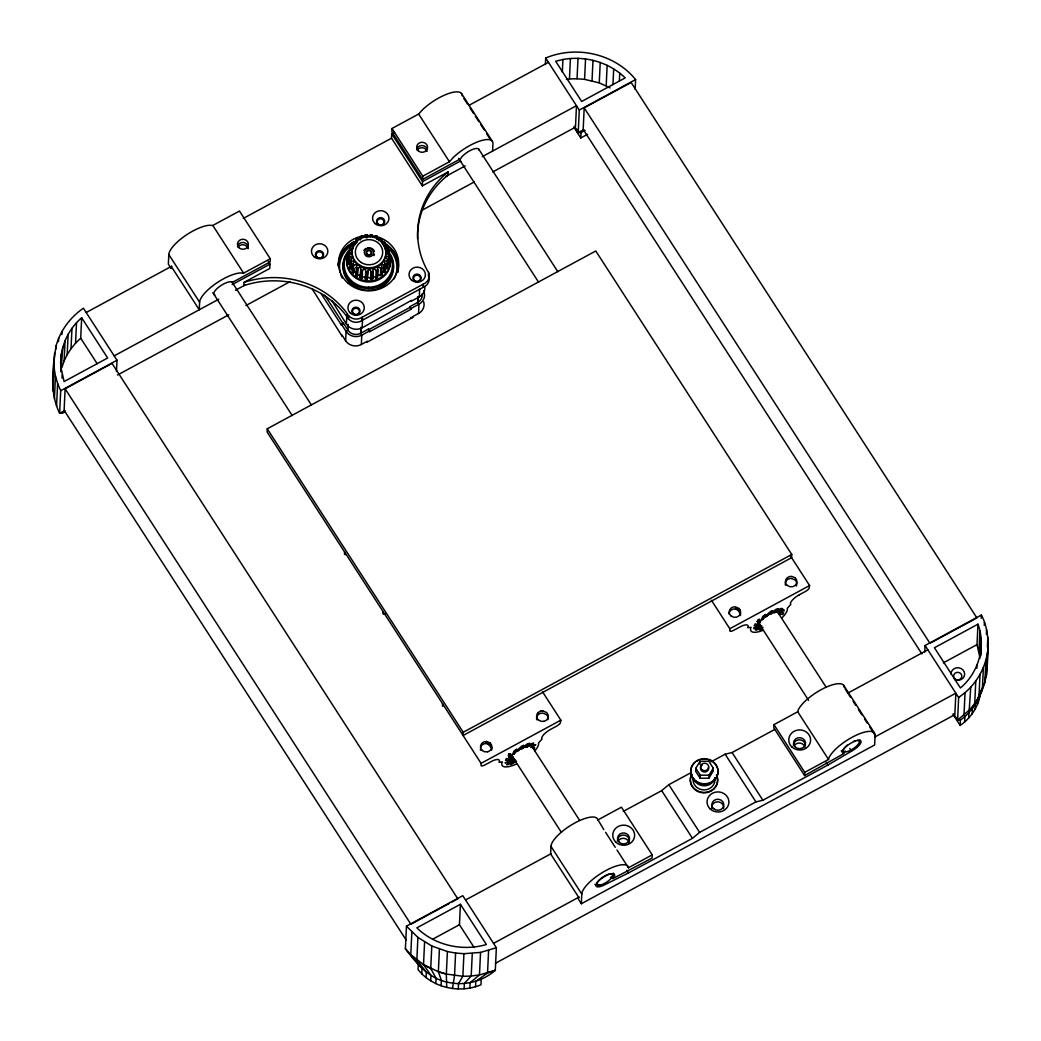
<?xml version="1.0" encoding="UTF-8"?>
<svg xmlns="http://www.w3.org/2000/svg" width="1041" height="1041" viewBox="0 0 1041 1041"><rect width="100%" height="100%" fill="white"/><g stroke="black" fill="none" stroke-linecap="round" stroke-linejoin="round"><path stroke-width="1.5" d="M377.245 236.645L376.686 236.19L377.154 236.893A2.733 2.511 2.7 0 0 377.037 237.491A1.522 1.392 2.7 0 0 379.418 238.727A2.733 2.511 2.7 0 0 380.043 238.168L381.5 239.43A2.733 2.511 2.7 0 0 381.227 239.977A1.522 1.392 2.7 0 0 383.179 241.733A2.733 2.511 2.7 0 0 383.947 241.356L385.001 242.917A2.733 2.511 2.7 0 0 384.571 243.373A1.522 1.392 2.7 0 0 385.977 245.533A2.733 2.511 2.7 0 0 386.823 245.351L387.408 247.107A2.733 2.511 2.7 0 0 386.862 247.446A1.522 1.392 2.7 0 0 387.603 249.866A2.733 2.511 2.7 0 0 388.488 249.879L388.8 249.957A20.182 18.556 2.7 0 1 389.048 251.519L388.553 251.714A2.733 2.511 2.7 0 0 387.929 251.909A1.522 1.392 2.7 0 0 387.968 254.42A2.733 2.511 2.7 0 0 388.814 254.655L388.371 256.424A2.733 2.511 2.7 0 0 387.707 256.476A1.522 1.392 2.7 0 0 387.044 258.897A2.733 2.511 2.7 0 0 387.799 259.326L386.862 260.927A2.733 2.511 2.7 0 0 386.211 260.823A1.522 1.392 2.7 0 0 384.884 262.996A2.733 2.511 2.7 0 0 385.495 263.581L384.129 264.908A2.733 2.511 2.7 0 0 383.53 264.648A1.522 1.392 2.7 0 0 381.631 266.431A2.733 2.511 2.7 0 0 382.06 267.147L380.368 268.097A2.733 2.511 2.7 0 0 379.861 267.706A1.522 1.392 2.7 0 0 377.532 268.968A2.733 2.511 2.7 0 0 377.74 269.762L377.74 270.061A20.182 18.556 2.7 0 1 376.165 270.673L375.84 270.283A2.733 2.511 2.7 0 0 375.463 269.775A1.522 1.392 2.7 0 0 372.834 270.439A2.733 2.511 2.7 0 0 372.821 271.246L372.444 278.962L370.518 279.027A2.733 2.511 2.7 0 0 370.245 278.259A1.522 1.392 2.7 0 0 367.525 278.272A2.733 2.511 2.7 0 0 367.317 278.845L367.122 279.3A20.182 18.556 2.7 0 1 365.417 279.105L365.339 278.611A2.733 2.511 2.7 0 0 365.287 278.012A1.522 1.392 2.7 0 0 362.645 277.374A2.733 2.511 2.7 0 0 362.281 277.882L360.355 277.387A2.733 2.511 2.7 0 0 360.55 276.594A1.522 1.392 2.7 0 0 358.169 275.358A2.733 2.511 2.7 0 0 357.675 275.761L357.258 276.06A20.182 18.556 2.7 0 1 355.879 275.11L356.087 274.655A2.733 2.511 2.7 0 0 356.36 274.108A1.522 1.392 2.7 0 0 354.408 272.352A2.733 2.511 2.7 0 0 353.823 272.612L352.274 271.506L352.938 263.646A2.733 2.511 2.7 0 0 353.367 263.178A1.522 1.392 2.7 0 0 351.975 261.018A2.733 2.511 2.7 0 0 351.116 261.213L350.531 259.456A2.733 2.511 2.7 0 0 351.077 259.118A1.522 1.392 2.7 0 0 350.336 256.698A2.733 2.511 2.7 0 0 349.451 256.672L349.138 256.593A20.182 18.556 2.7 0 1 348.891 255.032L349.386 254.85A2.733 2.511 2.7 0 0 350.01 254.642A1.522 1.392 2.7 0 0 349.971 252.13A2.733 2.511 2.7 0 0 349.125 251.909L349.568 250.126A2.733 2.511 2.7 0 0 350.231 250.074A1.522 1.392 2.7 0 0 350.895 247.654A2.733 2.511 2.7 0 0 350.14 247.238L351.077 245.624A2.733 2.511 2.7 0 0 351.728 245.741A1.522 1.392 2.7 0 0 353.055 243.555A2.733 2.511 2.7 0 0 352.444 242.969L353.81 241.642A2.733 2.511 2.7 0 0 354.408 241.902A1.522 1.392 2.7 0 0 356.308 240.12A2.733 2.511 2.7 0 0 355.879 239.417L357.57 238.454A2.733 2.511 2.7 0 0 358.078 238.844A1.522 1.392 2.7 0 0 360.42 237.582A2.733 2.511 2.7 0 0 360.199 236.801L362.112 236.281A2.733 2.511 2.7 0 0 362.489 236.775A1.522 1.392 2.7 0 0 365.105 236.112A2.733 2.511 2.7 0 0 365.118 235.305L367.109 235.253A2.733 2.511 2.7 0 0 367.343 235.826A1.522 1.392 2.7 0 0 370.062 235.813A2.733 2.511 2.7 0 0 370.31 235.045L372.249 235.474A2.733 2.511 2.7 0 0 372.301 236.073A1.522 1.392 2.7 0 0 374.942 236.71A2.733 2.511 2.7 0 0 375.398 236.021L377.219 236.398L377.141 238.949M355.944 274.304L355.879 274.993L356.438 267.121A2.733 2.511 2.7 0 0 356.712 266.574A1.522 1.392 2.7 0 0 354.76 264.817A2.733 2.511 2.7 0 0 353.992 265.208L353.68 265.286A20.182 18.556 2.7 0 1 352.613 264.037L352.418 271.298M365.417 279.105L365.703 271.089A2.733 2.511 2.7 0 0 365.638 270.478A1.522 1.392 2.7 0 0 362.997 269.853A2.733 2.511 2.7 0 0 362.541 270.543L361.969 278.272M377.74 270.413L377.74 269.762L377.389 277.583A20.182 18.556 2.7 0 1 375.814 278.194L375.476 277.804A2.733 2.511 2.7 0 0 375.098 277.309A1.522 1.392 2.7 0 0 372.483 277.973A2.733 2.511 2.7 0 0 372.444 278.572L372.509 277.765M348.93 263.009C348.969 268.942 349.711 242.917 349.321 264.18A2.733 2.511 2.7 0 1 349.984 264.219A1.522 1.392 2.7 0 1 350.362 264.336M349.138 256.593L348.904 264.18L349.047 250.191M372.522 277.635L372.444 278.962L372.73 271.532A20.182 18.556 2.7 0 1 371.038 271.753L370.83 271.298A2.733 2.511 2.7 0 0 370.609 270.725A1.522 1.392 2.7 0 0 367.876 270.738A2.733 2.511 2.7 0 0 367.642 271.519L367.122 279.3M387.603 265.156L386.718 268.526A2.733 2.511 2.7 0 0 385.86 268.344A1.522 1.392 2.7 0 0 384.61 268.825M353.732 269.307L353.589 272.768L353.823 268.695L353.706 269.879M377.506 274.98L377.48 275.826M370.297 235.539L370.219 236.762L370.284 235.604M348.839 251.753L348.982 259.469M386.81 264.219A1.522 1.392 2.7 0 1 387.356 264.011A2.733 2.511 2.7 0 1 388.007 263.959L388.54 263.894A20.182 18.556 2.7 0 0 388.735 262.332L389.1 254.798M350.114 259.756L349.763 267.277A20.182 18.556 2.7 0 0 350.44 268.734L350.973 268.669A2.733 2.511 2.7 0 1 351.611 268.552A1.522 1.392 2.7 0 1 353.237 270.205M377.18 237.595L377.167 238.376M377.219 236.398L377.102 239.339M388.814 255.227L388.787 256.424L389.048 251.519M357.505 275.397L357.896 268.383A2.733 2.511 2.7 0 1 358.52 267.836A1.522 1.392 2.7 0 1 360.902 269.072A2.733 2.511 2.7 0 1 360.785 269.671L360.329 277.505L360.693 270.035L360.68 270.699M385.651 263.841L385.3 271.376L384.142 272.625L384.988 264.687L384.376 265.065M349.919 247.029L349.75 250.816M387.668 267.056L388.02 259.534M362.177 277.557L362.372 274.03L362.281 275.24M365.118 235.188L365.04 236.958M377.402 277.348L377.74 270.543M381.526 242.787L381.709 238.975M352.287 242.709L352.157 245.637M372.6 275.904L372.548 276.672M381.683 239.664L381.526 242.098L381.253 238.649L381.67 239.209M382.151 267.433L381.787 274.954L380.16 275.787A2.733 2.511 2.7 0 0 379.51 275.24A1.522 1.392 2.7 0 0 377.402 275.631M65.01 411.859L62.46 413.238L59.623 413.251C49.343 392.301 52.531 367.863 56.149 345.664C60.417 330.426 70.424 317.141 83.41 308.214L117.008 360.238L116.475 371.533M53.885 367.707L54.574 353.185M53.156 391.104L53.924 360.837M56.006 348.891L56.149 345.664M54.405 398.703L55.459 376.126L54.223 368.514M58.504 341.578L58.66 338.351M56.565 406.133L57.632 383.556L55.459 376.126M61.9 334.577L62.044 331.35M60.612 364.168C60.404 346.536 68.238 329.203 81.666 317.765L107.639 358L64.1 381.566L61.042 367.994L60.768 361.019M60.833 365.079L61.354 354.083M60.885 371.13L61.042 367.994M57.632 383.556L60.69 390.713L59.623 413.303L64.854 410.414M60.964 371.78L62.798 347.252M62.005 378.026L62.161 374.89M61.835 367.681L64.1 361.045L65.062 340.615M452.132 901.922L457.819 898.838L112.051 363.4L65.128 388.8L64.113 410.31L406.341 940.283M64.1 361.045L67.171 354.695L68.133 334.265M67.171 354.695L71.009 348.722L71.972 328.292M71.009 348.722L75.551 343.179L76.513 322.749M97.151 363.673L80.704 338.195L81.666 317.765M168.811 254.538L168.356 264.219L171.153 268.552L171.258 266.405L199.26 309.763L199.612 302.228L168.811 254.538A27.326 9.005 -32.9 0 1 183.763 236.762A27.326 9.005 -32.9 0 1 209.228 225.259L212.806 225.455L239.469 211.037L270.27 258.728L270.113 261.955L232.26 282.423A10.931 3.604 -32.9 0 0 219.781 286.353A10.931 3.604 -32.9 0 0 214.862 294.967M268.253 261.408L270.009 264.128L269.801 268.435L243.997 282.397L243.841 285.624A87.847 80.743 2.7 0 1 347.304 317.154L348.462 318.988A9.746 8.953 2.7 0 0 362.112 320.381L423.114 287.368A9.863 9.07 2.7 0 0 428.463 275.696L428.606 272.469L427.409 270.595A88.927 81.745 2.7 0 1 448.15 171.921L422.334 185.884L391.533 138.193L391.741 133.886L394.539 132.376M267.251 428.775L463.232 732.265L463.089 735.493L791.602 557.703L791.759 554.476L595.777 250.985L267.251 428.775L267.108 432.002L481.072 763.352L480.981 765.226A4.789 1.575 -32.9 0 0 485.002 764.888L492.406 760.932A10.098 3.331 -32.9 0 1 499.003 762.324L502.283 761.921L501.996 762.689A21.458 7.066 -32.9 0 0 516.388 764.016M312.365 289.242L342.177 336.269L342.099 335.267M343.322 323.022L341.305 324.896L343.322 323.022L348.019 330.296A9.187 8.445 2.7 0 0 360.615 333.315L368.488 329.047L369.633 331.689L411.026 309.281L409.894 306.653L417.766 302.384A9.187 8.445 2.7 0 0 422.152 293.939M367.252 341.292L360.004 345.118A11.477 10.553 2.7 0 1 346.458 341.877L345.664 340.784L346.054 331.363L341.344 324.089M424.767 286.34A11.477 10.553 2.7 0 1 419.289 296.88L411.403 301.148L411.442 300.342L362.125 327.824A11.477 10.553 2.7 0 1 346.393 324.05L346.835 314.681M350.557 268.188L351.116 261.213L350.7 268.76L350.804 267.589M348.215 324.337L348.019 330.296L346.054 331.363A11.477 10.553 2.7 0 0 361.787 335.137L369.672 330.869M348.462 318.988L348.618 315.761L347.46 313.927A87.847 80.743 2.7 0 0 243.997 282.397M352.274 246.431L352.405 243.542M353.354 243.191L353.576 241.499M355.658 242.046L355.801 239.131M344.584 551.99L344.493 553.864A4.789 1.575 -32.9 0 0 345.898 554.515M360.889 327.46L360.615 333.315L361.787 335.137L361.344 344.506M360.746 333.25L361.019 327.408M362.112 320.381L362.255 317.154L423.271 284.141A9.863 9.07 2.7 0 0 428.606 272.469M362.125 327.824L362.567 318.455M370.362 236.541L370.466 234.785M368.683 287.199L368.527 288.656L362.138 287.915A25.257 23.214 2.7 0 1 350.218 249.137M367.031 341.409L366.992 342.216L412.757 317.453L412.796 316.633L419.744 312.794A11.477 10.553 2.7 0 0 423.674 301.669M369.633 331.689L368.488 329.047M370.817 275.774L370.635 279.235L371.038 271.753M377.232 237.153L377.258 236.515M380.655 268.955L380.42 275.344M384.181 272.052L384.493 265.104L384.051 272.013M462.139 95.798A27.326 9.005 -32.9 0 0 448.124 93.703A27.326 9.005 -32.9 0 0 422.438 109.865L418.651 114.055L391.989 128.485L391.845 131.713L422.633 179.403L460.525 158.831A10.931 3.604 -32.9 0 1 471.013 150.125A10.931 3.604 -32.9 0 1 478.899 150.034M387.135 261.018L387.616 260.51L386.836 268.552L387.395 260.992M387.629 250.608L387.825 246.808M383.075 611.601L382.997 613.487A4.789 1.575 -32.9 0 0 385.612 613.787M411.026 309.281L409.894 306.653M422.334 185.884L422.542 181.589L391.741 133.886M422.633 179.403L422.789 176.176L391.989 128.485M417.922 296.607L417.649 302.463L418.95 304.206L418.56 313.523M418.053 296.529L417.766 302.384L418.95 304.206L411.065 308.474M419.289 296.88L419.666 289.086M423.114 287.368L423.271 284.141M405.391 948.754L406.458 926.165L462.777 895.689L496.362 947.726L495.308 970.303C482.178 981.819 463.857 986.243 446.953 982.053C428.476 978.319 416.101 962.925 405.391 948.702L422.06 968.442L421.813 973.816C437.077 988.82 461.358 993.01 480.981 984.76L481.228 979.386M411.846 932.085L410.779 954.662L423.518 964.643L430.727 968.585L431.794 945.996L417.909 937.407L406.458 926.165M417.545 238.558A88.927 81.745 2.7 0 1 447.994 175.135L448.15 171.921M417.909 937.407L416.842 959.984L426.316 972.164L426.055 977.538M418.3 964.304L418.04 969.678L421.813 973.816M423.518 964.643L424.585 942.066M442.568 703.729L442.49 705.616A4.789 1.575 -32.9 0 0 442.985 706.253M430.74 980.804L430.987 975.43L423.531 964.591L438.365 971.747L446.329 974.116L447.396 951.539L431.794 945.996M435.776 983.563L436.036 978.176L430.727 968.533M441.124 985.775L441.371 980.401L438.365 971.695L439.419 949.171M446.706 987.428L446.329 974.064L438.365 971.695M452.445 988.495L454.54 975.573L455.594 953.049L447.396 951.539M492.575 151.01L492.94 143.489A27.326 9.005 -32.9 0 0 478.912 141.394A27.326 9.005 -32.9 0 0 453.238 157.555L449.452 161.745L422.789 176.176M474.162 947.518L459.445 924.72L460.408 904.291L416.855 927.856C434.839 945.423 462.412 951.617 486.381 944.512L460.408 904.291M458.274 988.95L458.521 983.576L462.868 976.237L463.922 953.699L480.539 952.411L496.362 947.726M464.117 988.807L464.364 983.42L471.209 976.016L479.472 974.936L495.308 970.303L487.539 973.01L475.802 981.312L475.542 986.699M469.894 988.039L470.155 982.665L479.472 974.936L480.539 952.411M472.276 953.491L471.209 976.081L462.868 976.289L446.329 974.064M487.539 973.062L488.593 950.485M545.393 64.49L545.692 58.036C576.18 45.114 614.632 53.612 635.609 79.584L635.153 89.266M562.335 72.076L562.934 59.506C585.042 55.433 609.024 62.122 625.199 77.906L581.659 101.471L555.673 61.237L562.934 59.506M566.46 79.35L569.453 78.96L570.416 58.53M569.453 78.96L577.039 78.765L578.002 58.335M576.779 131.739L576.909 129.045M545.692 58.036L579.29 110.06L578.223 132.636L581.06 132.584L585.094 130.398M587.54 134.315L580.8 137.959L581.06 132.584M610.104 87.899L599.265 82.877L584.587 79.363L585.549 58.934M931.383 642.557L976.9 617.925L631.132 82.473L584.196 107.874L583.181 129.383L921.897 653.904M603.806 829.586L597.248 818.603A27.326 9.005 -32.9 0 0 571.886 824.654A27.326 9.005 -32.9 0 0 550.975 846.359L550.624 853.88L578.627 897.238L578.523 899.385L581.32 903.731L874.648 744.979L875.104 735.297L869.821 727.125M542.478 691.718L560.852 720.164L560.279 723.144A4.789 1.575 -32.9 0 1 556.571 726.163L550.624 729.377A10.163 3.344 -32.9 0 0 543.142 735.258L541.984 737.106A10.163 3.344 -32.9 0 0 542.075 739.006L538.548 742.91A21.458 7.066 -32.9 0 1 534.892 750.756M592.03 80.743L592.993 60.313M599.265 82.877L600.228 62.447M606.187 85.752L607.15 65.323M612.941 84.62L613.683 68.901M619.382 80.99L619.746 73.13M581.32 903.731L581.776 894.05L550.975 846.359M597.651 820.048L621.425 807.178L652.226 854.869L652.069 858.096L612.707 878.669L613.357 877.953A10.931 3.604 -32.9 0 0 608.634 874.492A10.931 3.604 -32.9 0 0 596.077 884.538A10.931 3.604 -32.9 0 0 605.159 884.512L628.504 872.944L692.473 838.33L699.617 832.371L755.935 801.895L762.871 800.23L827.959 765.005L851.551 751.16A10.931 3.604 -32.9 0 0 860.959 741.127A10.931 3.604 -32.9 0 0 848.597 744.64A10.931 3.604 -32.9 0 0 843.483 753.463L842.273 750.756M695.804 768.284L695.661 771.29L700.138 778.239L708.882 778.187L713.137 771.199L713.28 768.18L708.804 761.244L700.059 761.296L695.804 768.284L700.281 775.22L700.138 778.239M699.916 764.302L700.059 761.296M708.882 778.187L709.025 775.168L713.28 768.18M711.432 600.28L729.806 628.738L729.715 630.612A4.789 1.575 -32.9 0 0 733.736 630.273L741.153 626.318A10.111 3.331 -32.9 0 1 746.137 624.873A10.098 3.331 -32.9 0 1 747.737 627.71L751.029 627.307L750.743 628.074A21.458 7.066 -32.9 0 0 762.897 630.352M844.303 687.607A27.326 9.005 -32.9 0 0 824.407 687.997A27.326 9.005 -32.9 0 0 798.304 709.793L797.731 711.771L773.957 724.64L773.801 727.867L804.602 775.558L844.03 753.489M790.34 555.751L809.586 585.549L809.013 588.529A4.789 1.575 -32.9 0 1 805.305 591.548L799.358 594.762M804.602 775.558L804.758 772.331L773.957 724.64M924.746 651.965L925.059 645.511L981.377 615.036C989.991 631.171 988.351 649.935 987.076 667.489L986.777 659.76M925.059 645.511L958.644 697.535L957.59 720.125L960.414 720.06C975.066 709.78 982.899 692.135 986.439 675.088L985.267 677.795M980.57 691.276C979.62 705.056 971.448 717.717 960.153 725.434L960.414 720.06M988.143 644.913C987.727 663.208 978.852 680.762 965.046 692.629L963.979 715.219L964.89 716.624L964.63 721.999M968.65 718.134L970.772 687.099M972.164 713.853L972.411 708.479L974.727 703.521L969.705 709.676L957.59 720.125L953.686 714.035M980.062 658.198L977.005 644.613L977.967 624.184L934.415 647.749L960.401 687.984C978.488 672.837 986.243 646.487 977.967 624.184M975.794 680.996L974.727 703.573L978.956 696.923L980.023 674.399M976.861 668.283L977.005 665.134M975.118 709.246L975.365 703.859L982.34 689.936L983.407 667.411M978.943 651.302L979.906 630.872M981.221 618.263L981.377 615.036M977.486 704.341L977.746 698.966L979.49 693.853L979.243 699.227M980.219 655.049L981.025 637.769M980.57 654.815L980.713 651.679M980.778 655.739L981.299 644.73M980.349 693.957L980.479 691.263M984.279 625.433L984.435 622.206M986.374 634.463L986.595 629.636M985.905 660.098L984.851 682.675L980.83 691.042M987.388 646.916L987.844 637.235M987.493 652.564L986.426 675.154L987.076 667.437M356.23 267.459L356.243 267.927M367.265 279.105L367.642 271.519L367.33 277.908M372.379 279.066L372.821 271.376M386.979 268.539L387.044 267.381M365.209 235.019L365.092 235.8M349.073 252.482L348.683 257.726A20.182 18.556 2.7 0 0 348.488 259.287M52.857 383.426L53.507 375.71M360.394 276.294L360.342 277.622L360.368 276.867M357.258 276.06L357.61 268.539A20.182 18.556 2.7 0 1 356.243 267.576M349.321 256.672L349.06 263.048M353.328 272.807L353.68 265.286M388.892 256.359L388.54 263.894M376.165 270.673L375.814 278.194M381.787 274.954L381.579 274.512A2.733 2.511 2.7 0 1 381.279 273.965A1.522 1.392 2.7 0 1 383.179 272.182A2.733 2.511 2.7 0 1 383.778 272.443L384.623 265.104M384.623 272.221L385.157 268.214M348.774 258.858L348.787 257.101M370.752 276.932L370.895 274.043M508.958 755.766L510.65 759.566L506.473 758.473L505.471 760.242L512.029 760.62L508.281 755.154M757.692 621.152L759.383 624.951L755.219 623.858L754.205 625.628L760.763 626.005L753.71 627.645L753.983 628.79L761.934 626.044M804.758 772.331L828.532 759.462L829.104 757.484A27.326 9.005 -32.9 0 1 855.195 735.688A27.326 9.005 -32.9 0 1 875.104 735.297M526.199 747.191C542.14 738.928 528.958 744.705 521.398 748.947L529.739 743.287L527.293 743.925L517.143 751.485L523.623 745.343C519.446 745.798 508.086 763.027 516.83 749.091L514.059 751.016L511.17 757.38L510.715 753.775L508.62 755.831L510.702 758.473M758.16 620.059L759.917 622.765L762.806 616.402L765.564 614.476C756.82 628.413 768.18 611.184 772.357 610.729L765.877 616.871L776.039 609.31L778.473 608.673L770.132 614.333L781.205 608.425L782.715 608.712L774.166 612.759L783.938 609.701L784.224 610.833L777.159 612.472L783.717 612.85L782.702 614.619L778.577 613.722M75.551 343.179L80.704 338.195M623.299 811.407L661.673 790.639L668.816 784.68L691.341 772.487M516.505 761.179L510.715 764.419L515.477 761.192M958.644 697.535L965.046 692.629M763.027 627.385L759.449 629.805L761.895 629.167M348.579 262.514L348.813 262.41A2.733 2.511 2.7 0 0 349.242 262.319M445.639 176.476L447.994 175.135M515.49 760.477C507.761 765.955 500.513 766.527 515.022 760.333L512.393 756.273M761.726 627.255C757.015 630.963 750.756 631.145 760.919 627.072M422.542 181.589L460.382 161.082A10.931 3.604 -32.9 0 0 461.254 161.615M243.282 218.428L391.533 138.193M86.221 312.495L171.817 266.158M468.593 105.557L548.49 62.317M199.612 302.228A27.326 9.005 -32.9 0 1 214.563 284.453A27.326 9.005 -32.9 0 1 240.029 272.95L243.607 273.145L270.27 258.728M232.143 284.622L270.009 264.128M114.211 355.853L218.766 299.196M235.487 290.218L245.481 284.805M446.654 175.929L465.197 165.896M482.321 156.631L576.493 105.662L575.478 127.171L492.718 171.96M60.69 390.713L117.008 360.238M579.29 110.06L635.609 79.584M117.477 375.033L228.773 314.811M245.884 305.547L290.114 281.604M422.815 209.801L474.175 181.993M583.728 129.618L578.223 132.636L574.138 126.234M368.449 329.867L409.855 307.459M463.232 732.265L791.759 554.476M481.072 763.352L560.852 720.164M729.806 628.738L809.586 585.549M449.283 903.458L410.883 924.239L65.128 388.8M711.055 761.817L725.135 754.205L732.07 752.539L774.53 729.572M465.574 899.971L551.183 853.646M847.96 693.033L927.856 649.792M432.757 939.164L459.445 924.72M943.289 662.87L977.005 644.613M617.014 850.029L628.452 867.739L652.226 854.869M493.577 943.328L579.186 897.004M874.531 737.158L955.859 693.15L954.844 714.66L495.412 963.289M357.141 238.155L357.375 238.259M380.668 268.37L380.564 268.305M527.253 747.048C528.789 744.875 542.973 743.339 531.248 746.436M515.022 760.333C508.997 762.298 497.429 764.784 512.029 760.62M544.04 721.309L541.06 721.322L538.47 719.969M487.722 751.784L484.742 751.81L482.152 750.457M410.505 317.557L412.757 317.453M530.806 747.503C536.844 744.822 534.345 752.253 532.224 746.527M735.493 608.399L739.969 609.714M700.281 775.22L709.025 775.168M368.527 288.656L368.683 288.656A25.257 23.214 2.7 0 0 389.998 253.718M577.039 78.765L584.587 79.363M455.594 953.049L463.922 953.699M791.524 578.497L795.103 580.006A5.804 5.335 2.7 0 1 796.339 585.979M542.895 710.964L546.473 712.46A5.804 5.335 2.7 0 1 548.034 717.561A5.712 5.257 2.7 0 1 546.59 719.93A5.804 5.335 2.7 0 1 543.975 721.361M486.576 741.439L490.155 742.949M388.735 262.332L388.241 262.15A2.733 2.511 2.7 0 1 387.825 262.033M367.057 235.006L366.328 234.863L366.913 235.409M388.592 259.86L388.605 261.044M485.887 742.714L487.787 743.482M372.262 235.201L371.598 234.902L372.171 235.591M488.268 743.768L491.534 748.297M795.207 577.846L791.628 576.35A5.804 5.335 2.7 0 0 787.113 585.406M787.204 585.354L789.807 586.708L792.774 586.695A5.804 5.335 2.7 0 0 795.194 577.82M730.886 615.843L733.489 617.196L736.455 617.17A5.712 5.257 2.7 0 0 738.902 608.36L735.31 606.825A5.712 5.257 2.7 0 0 730.938 615.843M345.612 340.732L342.216 335.462M759.436 623.858L757.354 621.217L759.449 619.161L759.917 622.765M385.3 271.376L384.962 270.985A2.733 2.511 2.7 0 1 384.663 270.686M584.196 107.874L929.964 643.325M574.177 127.692L580.8 137.959M952.853 714.126L960.153 725.434M461.475 93.443L492.263 141.134M843.639 685.264L874.427 732.955M463.896 98.518L467.422 103.97M470.051 108.056L473.577 113.508M475.334 116.228L478.86 121.68M480.617 124.413L484.13 129.852M486.772 133.951L490.298 139.403M845.188 688.973L850.458 697.145M853.1 701.244L855.741 705.33M858.383 709.415L861.896 714.868M864.537 718.954L867.179 723.04M478.379 148.642L557.781 271.623M778.369 613.214L826.007 686.995M849.794 748.44L851.551 751.16M758.525 619.46L760.281 622.167M758.329 619.759L760.086 622.466M458.626 158.349L538.626 282.254M757.445 621.113L808.623 700.359M757.601 621.62L760.307 625.888M757.158 621.516L759.93 625.693M418.651 114.055L449.452 161.745M737.718 609.727L740.268 613.683M797.731 711.771L828.532 759.462M826.203 762.272L827.959 765.005M732.07 752.539L762.871 800.23M725.135 754.205L755.935 801.895M668.816 784.68L699.617 832.371M661.673 790.639L692.473 838.33M332.027 300.927L346.393 324.05M324.753 295.15L343.283 323.829M321.018 293.484L341.305 324.896M605.576 832.306L615.244 847.296M212.806 225.455L243.607 273.145M626.747 870.224L628.504 872.944M231.987 281.994L311.389 404.962M531.092 745.187L579.616 820.334M212.832 292.625L292.235 415.593M511.938 755.818L561.346 832.332M512.003 756.365L514.631 760.437M511.625 756.443L514.254 760.516M509.504 753.801L513.877 760.581M509.596 754.374L511.352 757.093M509.153 753.853L513.525 760.633M508.828 753.892L513.2 760.659M508.867 756.234L511.573 760.503M508.411 756.13L511.365 760.411M628.452 867.739L628.035 866.294A27.326 9.005 -32.9 0 0 602.687 872.345A27.326 9.005 -32.9 0 0 581.776 894.05M387.759 246.912L387.668 246.99M387.512 265.702L387.239 266.769A2.733 2.511 2.7 0 1 386.692 266.431M712.708 761.778A13.663 12.557 2.7 0 1 714.66 780.021A13.663 12.557 2.7 0 1 694.75 780.516A13.663 12.557 2.7 0 1 695.31 762.22M696.663 761.257A13.663 12.557 2.7 0 1 699.708 759.839M701.348 759.41A13.663 12.557 2.7 0 1 706.462 759.279M708.14 759.631A13.663 12.557 2.7 0 1 711.289 760.893M716.507 774.907A13.663 12.557 2.7 0 1 703.612 792.396A13.663 12.557 2.7 0 1 691.797 774.101M714.751 778.108A10.931 10.046 2.7 0 1 703.924 789.898A10.931 10.046 2.7 0 1 693.267 777.822M716.494 775.337A13.663 12.557 2.7 0 1 703.599 792.839A13.663 12.557 2.7 0 1 691.784 774.53M708.492 767.23A4.099 3.774 2.7 0 1 704.067 771.98A4.099 3.774 2.7 0 1 700.97 766.371M701.608 765.59A4.099 3.774 2.7 0 1 702.441 764.979M714.907 777.783A10.931 10.046 2.7 0 1 704.796 785.799A10.931 10.046 2.7 0 1 693.774 778.733M793.424 745.369A6.012 5.53 2.7 0 1 799.345 739.813A6.012 5.53 2.7 0 1 805.448 745.304M794.036 745.837A6.012 5.53 2.7 0 1 805.07 747.1M711.94 808.792A6.012 5.53 2.7 0 1 717.639 801.804A6.012 5.53 2.7 0 1 723.547 808.727M618.042 841.076A6.012 5.53 2.7 0 1 629.076 842.351M629.271 841.987A6.012 5.53 2.7 0 1 628.686 843.314M617.43 840.621A6.012 5.53 2.7 0 1 623.351 835.064A6.012 5.53 2.7 0 1 629.454 840.555M538.405 712.525A5.712 5.257 2.7 0 1 540.93 711.172M547.93 719.708A5.804 5.335 2.7 0 0 546.356 714.581L542.79 713.111A5.804 5.335 2.7 0 0 536.727 719.786M538.366 720.021A5.804 5.335 2.7 0 1 538.249 712.473M540.826 711.081A5.804 5.335 2.7 0 1 542.829 710.899M490.168 742.975A5.712 5.257 2.7 0 1 487.722 751.771M482.204 750.457A5.712 5.257 2.7 0 1 486.602 741.478M480.539 750.249A5.726 5.27 2.7 0 1 480.343 749.338M480.487 747.516A5.726 5.27 2.7 0 1 481.931 745.148A5.778 5.309 2.7 0 1 484.481 743.768A5.726 5.27 2.7 0 1 486.459 743.599L490.051 745.096A5.791 5.322 2.7 0 1 491.573 747.451A5.804 5.335 2.7 0 1 491.612 750.184M785.461 585.172A5.804 5.335 2.7 0 1 785.278 584.261M785.252 583.324A5.804 5.335 2.7 0 1 791.472 578.445M799.397 594.71A10.163 3.344 -32.9 0 0 791.889 600.644L790.718 602.492A10.163 3.344 -32.9 0 0 790.822 604.392L787.282 608.295A21.458 7.066 -32.9 0 1 782.116 617.755M740.359 615.569A5.804 5.335 2.7 0 0 738.772 610.442L735.206 608.972A5.804 5.335 2.7 0 0 728.934 613.813M385.743 251.18A16.942 15.576 2.7 0 1 368.54 268.851A16.942 15.576 2.7 0 1 352.339 250.165M352.483 249.567A16.942 15.576 2.7 0 1 353.302 247.224M353.862 246.118A16.942 15.576 2.7 0 1 355.671 243.542M356.087 243.074A16.942 15.576 2.7 0 1 356.529 242.605M356.998 242.176A16.942 15.576 2.7 0 1 357.479 241.746M360.147 239.911A16.942 15.576 2.7 0 1 360.733 239.612M366.393 237.869A16.942 15.576 2.7 0 1 367.057 237.79M378.508 240.471A16.942 15.576 2.7 0 1 379.054 240.835M382.385 243.867A16.942 15.576 2.7 0 1 384.441 247.055M384.702 247.615A16.942 15.576 2.7 0 1 385.625 250.582M388.761 253.158A21.861 20.091 2.7 0 1 367.785 280.888A21.861 20.091 2.7 0 1 349.164 251.48M349.919 250.269A21.861 20.091 2.7 0 1 350.323 249.671M386.562 249.463A21.861 20.091 2.7 0 1 387.382 250.647M389.881 257.582A21.861 20.091 2.7 0 1 366.966 281.916A21.861 20.091 2.7 0 1 348.188 254.472M348.787 253.184A21.861 20.091 2.7 0 1 349.125 252.56M388.709 254.238A21.861 20.091 2.7 0 1 389.698 256.893M367.473 271.779A20.182 18.556 2.7 0 1 365.768 271.571M362.32 270.751A20.182 18.556 2.7 0 1 360.72 270.153M362.255 317.154A9.746 8.953 2.7 0 1 348.618 315.761M338.364 266.587A30.059 27.626 2.7 0 1 353.029 242.566M384.428 243.139A30.059 27.626 2.7 0 1 397.909 272M237.491 246.21A5.465 5.023 2.8 0 1 244.128 242.618A5.465 5.023 2.8 0 1 248.083 248.76M416.673 149.24A5.465 5.023 2.7 0 1 427.226 149.175M237.908 247.185A5.465 5.023 2.7 0 1 247.94 248.331M417.09 150.203A5.465 5.023 2.6 0 1 427.122 151.348M613.396 873.204A10.931 3.604 -32.9 0 1 613.006 874.505M612.004 876.054A10.931 3.604 -32.9 0 1 610.455 877.758M599.082 884.538A10.931 3.604 -32.9 0 1 594.879 884.251M859.788 739.865A10.931 3.604 -32.9 0 1 859.398 741.153M845.474 751.199A10.931 3.604 -32.9 0 1 841.271 750.912M857.211 740.411A9.551 3.149 -32.9 0 1 856.34 746.28A9.551 3.149 -32.9 0 1 844.394 752.005A9.551 3.149 -32.9 0 1 847.348 745.135M853.594 741.413A9.551 3.149 -32.9 0 1 855.546 740.724M389.92 255.422A25.257 23.214 2.7 0 1 371.897 290.153A25.257 23.214 2.7 0 1 343.764 261.291M344.22 259.834A25.257 23.214 2.7 0 1 346.198 255.67M389.035 253.835A24.099 22.16 2.7 0 1 383.283 282.54A24.099 22.16 2.7 0 1 351.546 280.81A24.099 22.16 2.7 0 1 349.008 251.662M423.609 290.999A11.477 10.553 2.7 0 1 418.95 304.206M374.474 254.316A5.739 5.27 2.7 0 1 373.914 255.592M363.895 250.374A5.739 5.27 2.7 0 1 365.964 248.435M367.343 247.901A5.739 5.27 2.7 0 1 374.422 251.584M388.228 248.383A28.693 26.376 2.7 0 1 393.979 278.988M342.203 278.038A28.693 26.376 2.7 0 1 340.641 274.147M340.264 272.807A28.693 26.376 2.7 0 1 352.274 245.116M338.221 265.403A30.072 27.639 2.7 0 1 352.86 242.813M385.586 244.193A30.072 27.639 2.7 0 1 398.326 266.496M398.313 267.927A30.072 27.639 2.7 0 1 397.753 272.248M950.98 674.061A6.832 6.285 2.7 0 1 958.904 667.828A6.832 6.285 2.7 0 1 964.265 676.143A6.832 6.285 2.7 0 1 954.48 679.487M360.147 237.166L360.069 238.91L360.16 237.101M381.774 273.523L381.748 274.72L381.774 273.523M385.287 243.139L385.131 246.105L385.287 243.139M387.031 245.897L386.875 250.556L387.031 245.897M361.891 235.956L361.24 236.073L361.982 236.047M696.533 781.453A13.663 12.557 2.7 0 0 718.004 772.474A13.663 12.557 2.7 0 0 698.667 759.8A13.663 12.557 2.7 0 0 696.533 781.453M701.751 769.624A4.099 3.774 2.7 0 0 708.583 767.894A4.099 3.774 2.7 0 0 703.482 763.313A4.099 3.774 2.7 0 0 701.751 769.624M710.352 809.104A10.931 10.046 2.7 0 0 728.57 804.498A10.931 10.046 2.7 0 0 714.998 792.266A10.931 10.046 2.7 0 0 710.352 809.104M713.658 808.688A6.012 5.53 2.7 0 0 723.664 806.15A6.012 5.53 2.7 0 0 716.208 799.423A6.012 5.53 2.7 0 0 713.658 808.688M616.077 842.364A10.931 10.046 2.7 0 0 634.294 837.745A10.931 10.046 2.7 0 0 620.709 825.513A10.931 10.046 2.7 0 0 616.077 842.364M619.356 842.364A6.012 5.53 2.7 0 0 629.363 839.827A6.012 5.53 2.7 0 0 621.906 833.112A6.012 5.53 2.7 0 0 619.356 842.364M792.071 747.113A10.931 10.046 2.7 0 0 810.288 742.506A10.931 10.046 2.7 0 0 796.703 730.275A10.931 10.046 2.7 0 0 792.071 747.113M795.35 747.126A6.012 5.53 2.7 0 0 805.357 744.588A6.012 5.53 2.7 0 0 797.9 737.861A6.012 5.53 2.7 0 0 795.35 747.126M359.757 265.182A16.942 15.576 2.7 0 0 385.938 253.184A16.942 15.576 2.7 0 0 361.37 238.246A16.942 15.576 2.7 0 0 359.757 265.182M361.292 262.514A13.663 12.557 2.7 0 0 382.646 253.275A13.663 12.557 2.7 0 0 363.127 240.835A13.663 12.557 2.7 0 0 361.292 262.514M954.857 678.81A4.099 3.774 2.7 0 0 961.689 677.079A4.099 3.774 2.7 0 0 956.588 672.486A4.099 3.774 2.7 0 0 954.857 678.81M347.629 282.853A30.059 27.626 2.7 0 0 397.714 270.179A30.059 27.626 2.7 0 0 360.381 236.541A30.059 27.626 2.7 0 0 347.629 282.853M313.94 256.646A8.198 7.534 2.7 0 0 327.603 253.184A8.198 7.534 2.7 0 0 317.427 244.01A8.198 7.534 2.7 0 0 313.94 256.646M375.046 223.581A8.198 7.534 2.7 0 0 388.709 220.119A8.198 7.534 2.7 0 0 378.534 210.946A8.198 7.534 2.7 0 0 375.046 223.581M316.646 257.192A4.099 3.774 2.7 0 0 323.478 255.461A4.099 3.774 2.7 0 0 318.39 250.868A4.099 3.774 2.7 0 0 316.646 257.192M377.753 224.114A4.099 3.774 2.7 0 0 384.584 222.397A4.099 3.774 2.7 0 0 379.497 217.803A4.099 3.774 2.7 0 0 377.753 224.114M414.201 280.576A4.099 3.774 2.7 0 0 421.032 278.845A4.099 3.774 2.7 0 0 415.945 274.251A4.099 3.774 2.7 0 0 414.201 280.576M353.107 313.64A4.099 3.774 2.7 0 0 359.926 311.91A4.099 3.774 2.7 0 0 354.838 307.329A4.099 3.774 2.7 0 0 353.107 313.64M411.507 280.029A8.198 7.534 2.7 0 0 425.157 276.568A8.198 7.534 2.7 0 0 414.982 267.394A8.198 7.534 2.7 0 0 411.507 280.029M350.401 313.094A8.198 7.534 2.7 0 0 364.051 309.632A8.198 7.534 2.7 0 0 353.875 300.459A8.198 7.534 2.7 0 0 350.401 313.094M239.131 247.836A5.465 5.023 2.7 0 0 248.239 245.533A5.465 5.023 2.7 0 0 241.447 239.417A5.465 5.023 2.7 0 0 239.131 247.836M418.313 150.867A5.465 5.023 2.7 0 0 427.422 148.551A5.465 5.023 2.7 0 0 420.629 142.435A5.465 5.023 2.7 0 0 418.313 150.867M600.54 885.045A9.551 3.149 -32.9 0 0 613.058 875.143A9.551 3.149 -32.9 0 0 600.956 878.487A9.551 3.149 -32.9 0 0 600.54 885.045M378.195 224.166A3.448 3.162 2.7 0 0 383.921 222.709A3.448 3.162 2.7 0 0 379.653 218.857A3.448 3.162 2.7 0 0 378.195 224.166M353.537 313.679A3.448 3.162 2.7 0 0 359.275 312.222A3.448 3.162 2.7 0 0 354.994 308.37A3.448 3.162 2.7 0 0 353.537 313.679M317.089 257.231A3.448 3.162 2.7 0 0 322.827 255.774A3.448 3.162 2.7 0 0 318.546 251.922A3.448 3.162 2.7 0 0 317.089 257.231M414.643 280.615A3.448 3.162 2.7 0 0 420.382 279.157A3.448 3.162 2.7 0 0 416.101 275.305A3.448 3.162 2.7 0 0 414.643 280.615M365.729 255.579A4.593 4.216 2.7 0 0 373.381 253.653A4.593 4.216 2.7 0 0 367.681 248.513A4.593 4.216 2.7 0 0 365.729 255.579M367.005 254.381A2.759 2.537 2.7 0 0 371.598 253.223A2.759 2.537 2.7 0 0 368.176 250.139A2.759 2.537 2.7 0 0 367.005 254.381M367.317 254.238A2.29 2.108 2.7 0 0 371.143 253.275A2.29 2.108 2.7 0 0 368.293 250.712A2.29 2.108 2.7 0 0 367.317 254.238"/></g></svg>
